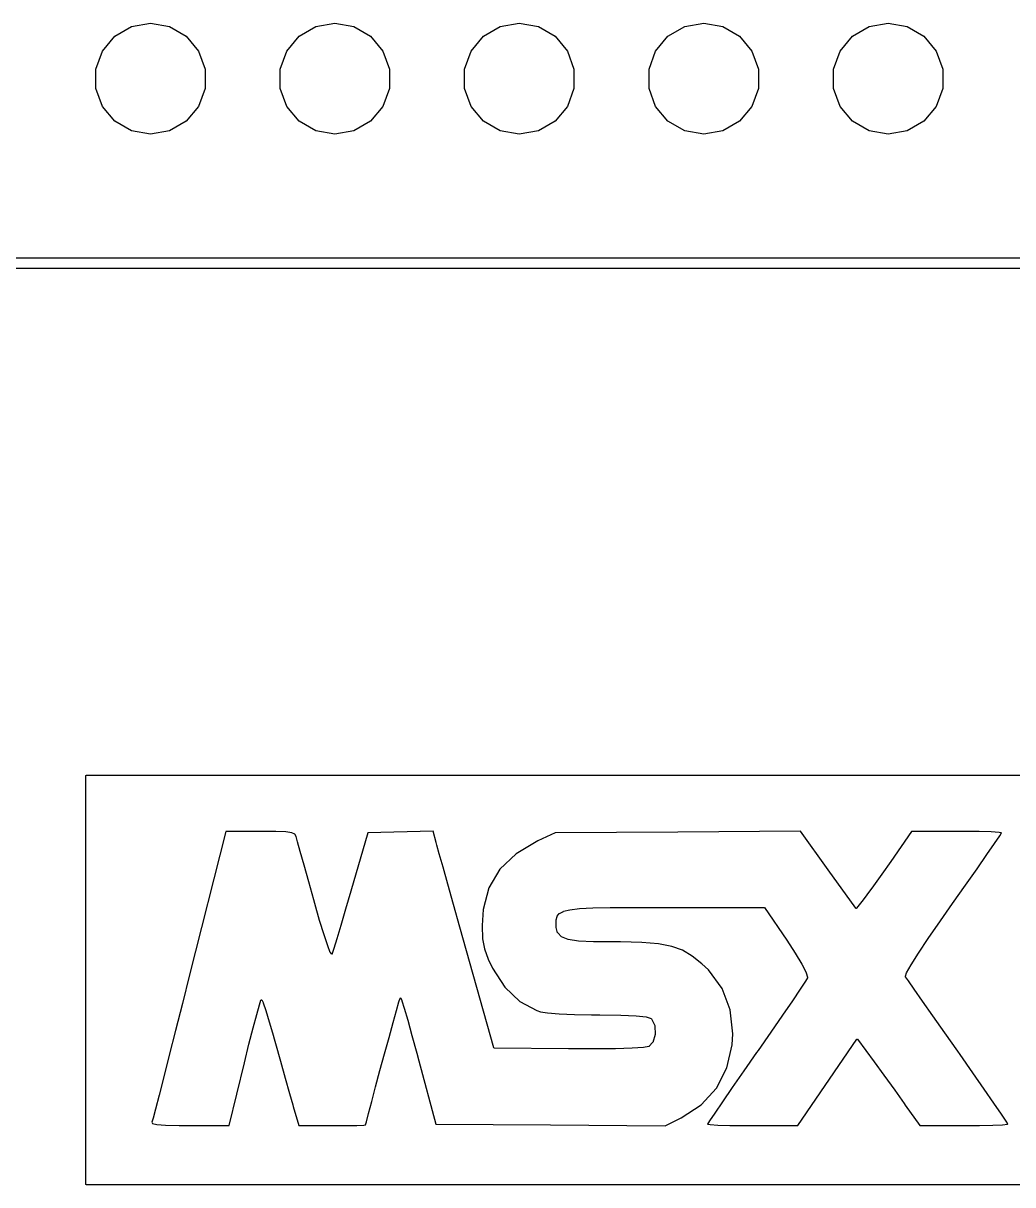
# Model space of a CAD drawing. Extents: x 125.2 to 205.2, y -134.4 to -54.5.
# Drawn here: x 154.82 to 168.45, y -133.35 to -117.34 of the extents above; entities that cross this region are included whole.
import ezdxf

# ---------------------------------------------------------------- set-up
doc = ezdxf.new("R2010")
doc.units = 0
doc.header["$MEASUREMENT"] = 0
doc.layers.add('BLACK', color=7, linetype='CONTINUOUS')

msp = doc.modelspace()

# ---------------------------------------------------------------- linework, layer by layer
at = {"layer": 'Black'}
for p, q in [((156.078, -117.524), (156.308, -117.391)), ((156.308, -117.391), (156.57, -117.345)), ((156.57, -117.345), (156.832, -117.391)), ((156.832, -117.391), (157.062, -117.524)), ((158.618, -117.524), (158.848, -117.391)), ((158.848, -117.391), (159.11, -117.345)), ((159.11, -117.345), (159.372, -117.391)), ((159.372, -117.391), (159.602, -117.524)), ((161.158, -117.524), (161.388, -117.391)), ((161.388, -117.391), (161.65, -117.345)), ((161.65, -117.345), (161.912, -117.391)), ((161.912, -117.391), (162.142, -117.524)), ((163.698, -117.524), (163.928, -117.391)), ((163.928, -117.391), (164.19, -117.345)), ((164.19, -117.345), (164.452, -117.391)), ((164.452, -117.391), (164.682, -117.524)), ((166.238, -117.524), (166.468, -117.391)), ((166.468, -117.391), (166.73, -117.345)), ((166.73, -117.345), (166.992, -117.391)), ((166.992, -117.391), (167.222, -117.524)), ((155.908, -117.728), (156.078, -117.524)), ((157.062, -117.524), (157.232, -117.728)), ((158.448, -117.728), (158.618, -117.524)), ((159.602, -117.524), (159.772, -117.728)), ((160.988, -117.728), (161.158, -117.524)), ((162.142, -117.524), (162.312, -117.728)), ((163.528, -117.728), (163.698, -117.524)), ((164.682, -117.524), (164.852, -117.728)), ((166.068, -117.728), (166.238, -117.524)), ((167.222, -117.524), (167.392, -117.728)), ((155.817, -117.977), (155.908, -117.728)), ((157.232, -117.728), (157.323, -117.977)), ((158.357, -117.977), (158.448, -117.728)), ((159.772, -117.728), (159.863, -117.977)), ((160.897, -117.977), (160.988, -117.728)), ((162.312, -117.728), (162.403, -117.977)), ((163.437, -117.977), (163.528, -117.728)), ((164.852, -117.728), (164.943, -117.977)), ((165.977, -117.977), (166.068, -117.728)), ((167.392, -117.728), (167.483, -117.977)), ((155.817, -118.243), (155.817, -117.977)), ((157.323, -117.977), (157.323, -118.243)), ((158.357, -118.243), (158.357, -117.977)), ((159.863, -117.977), (159.863, -118.243)), ((160.897, -118.243), (160.897, -117.977)), ((162.403, -117.977), (162.403, -118.243)), ((163.437, -118.243), (163.437, -117.977)), ((164.943, -117.977), (164.943, -118.243)), ((165.977, -118.243), (165.977, -117.977)), ((167.483, -117.977), (167.483, -118.243)), ((155.908, -118.492), (155.817, -118.243)), ((157.323, -118.243), (157.232, -118.492)), ((158.448, -118.492), (158.357, -118.243)), ((159.863, -118.243), (159.772, -118.492)), ((160.988, -118.492), (160.897, -118.243)), ((162.403, -118.243), (162.312, -118.492)), ((163.528, -118.492), (163.437, -118.243)), ((164.943, -118.243), (164.852, -118.492)), ((166.068, -118.492), (165.977, -118.243)), ((167.483, -118.243), (167.392, -118.492)), ((156.078, -118.696), (155.908, -118.492)), ((157.232, -118.492), (157.062, -118.696)), ((158.618, -118.696), (158.448, -118.492)), ((159.772, -118.492), (159.602, -118.696)), ((161.158, -118.696), (160.988, -118.492)), ((162.312, -118.492), (162.142, -118.696)), ((163.698, -118.696), (163.528, -118.492)), ((164.852, -118.492), (164.682, -118.696)), ((166.238, -118.696), (166.068, -118.492)), ((167.392, -118.492), (167.222, -118.696)), ((156.308, -118.829), (156.078, -118.696)), ((157.062, -118.696), (156.832, -118.829)), ((158.848, -118.829), (158.618, -118.696)), ((159.602, -118.696), (159.372, -118.829)), ((161.388, -118.829), (161.158, -118.696)), ((162.142, -118.696), (161.912, -118.829)), ((163.928, -118.829), (163.698, -118.696)), ((164.682, -118.696), (164.452, -118.829)), ((166.468, -118.829), (166.238, -118.696)), ((167.222, -118.696), (166.992, -118.829)), ((156.57, -118.875), (156.308, -118.829)), ((156.832, -118.829), (156.57, -118.875)), ((159.11, -118.875), (158.848, -118.829)), ((159.372, -118.829), (159.11, -118.875)), ((161.65, -118.875), (161.388, -118.829)), ((161.912, -118.829), (161.65, -118.875)), ((164.19, -118.875), (163.928, -118.829)), ((164.452, -118.829), (164.19, -118.875)), ((166.73, -118.875), (166.468, -118.829)), ((166.992, -118.829), (166.73, -118.875)), ((131.245, -120.575), (202.215, -120.575)), ((202.29, -120.725), (131.17, -120.725)), ((155.68, -127.71), (155.68, -127.709)), ((155.68, -127.709), (155.681, -127.709)), ((155.68, -127.711), (155.68, -127.71)), ((155.68, -127.71), (155.68, -127.71)), ((155.68, -132.484), (155.68, -127.711)), ((155.68, -127.711), (155.68, -127.711)), ((155.681, -127.709), (155.681, -127.708)), ((155.681, -127.708), (155.681, -127.708)), ((155.681, -127.708), (155.682, -127.708)), ((155.681, -127.709), (155.681, -127.709)), ((155.682, -127.708), (155.682, -127.707)), ((155.682, -127.707), (155.682, -127.707)), ((155.682, -127.707), (155.683, -127.707)), ((155.683, -127.707), (155.684, -127.706)), ((155.683, -127.707), (155.683, -127.707)), ((155.683, -127.707), (155.683, -127.707)), ((155.684, -127.706), (155.684, -127.706)), ((155.684, -127.706), (155.685, -127.706)), ((155.685, -127.706), (155.685, -127.706)), ((155.685, -127.706), (169.232, -127.706)), ((157.608, -128.478), (157.108, -130.454)), ((158.087, -128.478), (157.608, -128.478)), ((158.295, -128.48), (158.087, -128.478)), ((158.433, -128.486), (158.295, -128.48)), ((158.515, -128.498), (158.433, -128.486)), ((160.461, -128.475), (159.564, -128.499)), ((160.504, -128.632), (160.461, -128.475)), ((163.834, -128.488), (162.142, -128.499)), ((165.525, -128.477), (163.834, -128.488)), ((165.905, -129.006), (165.525, -128.477)), ((167.054, -128.481), (166.767, -128.893)), ((167.676, -128.48), (167.054, -128.481)), ((167.78, -128.48), (167.676, -128.48)), ((167.986, -128.482), (167.78, -128.48)), ((168.151, -128.487), (167.986, -128.482)), ((168.26, -128.493), (168.151, -128.487)), ((168.293, -128.5), (168.26, -128.493)), ((158.557, -128.519), (158.515, -128.498)), ((158.575, -128.549), (158.557, -128.519)), ((158.575, -128.551), (158.575, -128.549)), ((158.595, -128.621), (158.575, -128.551)), ((158.575, -128.551), (158.575, -128.551)), ((158.633, -128.757), (158.595, -128.621)), ((158.595, -128.621), (158.595, -128.621)), ((159.564, -128.499), (159.33, -129.3)), ((160.514, -128.667), (160.504, -128.632)), ((160.504, -128.632), (160.504, -128.632)), ((160.504, -128.632), (160.504, -128.632)), ((161.905, -128.61), (161.606, -128.787)), ((162.142, -128.499), (161.905, -128.61)), ((168.091, -128.798), (168.198, -128.644)), ((168.198, -128.644), (168.268, -128.54)), ((168.268, -128.54), (168.293, -128.5)), ((158.685, -128.945), (158.633, -128.757)), ((158.633, -128.757), (158.633, -128.757)), ((160.547, -128.786), (160.514, -128.667)), ((160.514, -128.667), (160.514, -128.667)), ((160.514, -128.667), (160.514, -128.667)), ((160.599, -128.97), (160.547, -128.786)), ((160.547, -128.786), (160.547, -128.786)), ((161.606, -128.787), (161.382, -129.001)), ((167.955, -128.993), (168.091, -128.798)), ((158.749, -129.172), (158.685, -128.945)), ((158.685, -128.945), (158.685, -128.945)), ((160.665, -129.207), (160.599, -128.97)), ((160.599, -128.97), (160.599, -128.97)), ((166.767, -128.893), (166.644, -129.068)), ((166.767, -128.893), (166.767, -128.893)), ((166.767, -128.893), (166.767, -128.893)), ((161.382, -129.001), (161.23, -129.257)), ((166.286, -129.538), (165.905, -129.006)), ((166.644, -129.068), (166.53, -129.228)), ((166.644, -129.068), (166.644, -129.068)), ((166.644, -129.068), (166.644, -129.068)), ((167.795, -129.22), (167.955, -128.993)), ((167.955, -128.993), (167.955, -128.993)), ((158.819, -129.423), (158.749, -129.172)), ((160.744, -129.486), (160.665, -129.207)), ((160.665, -129.207), (160.665, -129.207)), ((161.23, -129.257), (161.151, -129.555)), ((166.53, -129.228), (166.438, -129.354)), ((166.53, -129.228), (166.53, -129.228)), ((166.53, -129.228), (166.53, -129.228)), ((167.618, -129.47), (167.795, -129.22)), ((158.831, -129.47), (158.819, -129.423)), ((158.819, -129.423), (158.819, -129.423)), ((159.33, -129.3), (159.257, -129.551)), ((159.33, -129.3), (159.33, -129.3)), ((159.33, -129.3), (159.33, -129.3)), ((166.386, -129.422), (166.293, -129.538)), ((166.438, -129.354), (166.386, -129.422)), ((166.386, -129.422), (166.386, -129.422)), ((166.386, -129.422), (166.386, -129.422)), ((166.438, -129.354), (166.438, -129.354)), ((166.438, -129.354), (166.438, -129.354)), ((158.832, -129.47), (158.831, -129.47)), ((158.831, -129.47), (158.831, -129.47)), ((158.899, -129.705), (158.832, -129.47)), ((159.257, -129.551), (159.19, -129.776)), ((159.257, -129.551), (159.257, -129.551)), ((159.257, -129.551), (159.257, -129.551)), ((160.831, -129.796), (160.744, -129.486)), ((160.744, -129.486), (160.744, -129.486)), ((161.151, -129.555), (161.136, -129.776)), ((162.171, -129.648), (162.201, -129.61)), ((162.201, -129.61), (162.201, -129.609)), ((162.201, -129.609), (162.202, -129.609)), ((162.201, -129.61), (162.201, -129.61)), ((162.201, -129.61), (162.201, -129.61)), ((162.202, -129.609), (162.257, -129.58)), ((162.202, -129.609), (162.202, -129.609)), ((162.202, -129.609), (162.202, -129.609)), ((162.257, -129.58), (162.258, -129.579)), ((162.258, -129.579), (162.347, -129.558)), ((162.258, -129.579), (162.258, -129.579)), ((162.347, -129.558), (162.348, -129.558)), ((162.348, -129.558), (162.479, -129.543)), ((162.348, -129.558), (162.348, -129.558)), ((162.479, -129.543), (162.661, -129.534)), ((162.479, -129.543), (162.479, -129.543)), ((162.479, -129.543), (162.479, -129.543)), ((162.661, -129.534), (162.902, -129.529)), ((162.661, -129.534), (162.661, -129.534)), ((162.661, -129.534), (162.661, -129.534)), ((162.902, -129.529), (163.209, -129.527)), ((162.902, -129.529), (162.902, -129.529)), ((162.902, -129.529), (162.902, -129.529)), ((163.209, -129.527), (163.209, -129.527)), ((163.209, -129.527), (163.21, -129.527)), ((163.21, -129.527), (163.592, -129.527)), ((163.592, -129.527), (163.592, -129.527)), ((163.592, -129.527), (163.592, -129.527)), ((163.592, -129.527), (163.659, -129.527)), ((163.659, -129.527), (165.023, -129.527)), ((165.023, -129.527), (165.024, -129.527)), ((165.024, -129.527), (165.025, -129.527)), ((165.025, -129.527), (165.025, -129.527)), ((165.025, -129.527), (165.025, -129.527)), ((165.025, -129.527), (165.026, -129.527)), ((165.026, -129.527), (165.026, -129.527)), ((165.026, -129.527), (165.026, -129.528)), ((165.026, -129.528), (165.027, -129.528)), ((165.027, -129.528), (165.027, -129.528)), ((165.027, -129.528), (165.027, -129.529)), ((165.027, -129.529), (165.335, -129.979)), ((166.287, -129.539), (166.286, -129.538)), ((166.286, -129.538), (166.286, -129.538)), ((166.286, -129.538), (166.286, -129.538)), ((166.286, -129.538), (166.286, -129.538)), ((166.288, -129.539), (166.287, -129.539)), ((166.287, -129.539), (166.287, -129.539)), ((166.287, -129.539), (166.287, -129.539)), ((166.289, -129.539), (166.288, -129.539)), ((166.288, -129.539), (166.288, -129.539)), ((166.289, -129.54), (166.289, -129.539)), ((166.29, -129.54), (166.289, -129.54)), ((166.289, -129.54), (166.289, -129.54)), ((166.291, -129.54), (166.29, -129.54)), ((166.29, -129.54), (166.29, -129.54)), ((166.292, -129.539), (166.291, -129.539)), ((166.291, -129.539), (166.291, -129.54)), ((166.293, -129.538), (166.292, -129.539)), ((166.292, -129.539), (166.292, -129.539)), ((166.292, -129.539), (166.292, -129.539)), ((166.293, -129.538), (166.293, -129.538)), ((166.293, -129.538), (166.293, -129.538)), ((166.293, -129.538), (166.293, -129.538)), ((167.45, -129.709), (167.618, -129.47)), ((167.618, -129.47), (167.618, -129.47)), ((167.618, -129.47), (167.618, -129.47)), ((158.96, -129.904), (158.899, -129.705)), ((158.899, -129.705), (158.899, -129.705)), ((158.899, -129.705), (158.899, -129.705)), ((159.19, -129.776), (159.135, -129.961)), ((159.19, -129.776), (159.19, -129.776)), ((159.19, -129.776), (159.19, -129.776)), ((161.136, -129.776), (161.143, -129.957)), ((162.157, -129.761), (162.159, -129.7)), ((162.159, -129.801), (162.157, -129.761)), ((162.157, -129.761), (162.157, -129.761)), ((162.157, -129.761), (162.157, -129.761)), ((162.159, -129.699), (162.171, -129.65)), ((162.159, -129.7), (162.159, -129.699)), ((162.159, -129.7), (162.159, -129.7)), ((162.171, -129.649), (162.171, -129.648)), ((162.171, -129.65), (162.171, -129.649)), ((162.171, -129.649), (162.171, -129.649)), ((162.171, -129.649), (162.171, -129.649)), ((162.171, -129.65), (162.171, -129.65)), ((162.171, -129.65), (162.171, -129.65)), ((167.284, -129.952), (167.45, -129.709)), ((167.45, -129.709), (167.45, -129.709)), ((167.45, -129.709), (167.45, -129.709)), ((159.01, -130.054), (158.96, -129.904)), ((158.96, -129.904), (158.96, -129.904)), ((158.96, -129.904), (158.96, -129.904)), ((160.923, -130.126), (160.831, -129.796)), ((160.831, -129.796), (160.831, -129.796)), ((162.159, -129.802), (162.159, -129.801)), ((162.178, -129.876), (162.159, -129.802)), ((162.159, -129.802), (162.159, -129.802)), ((162.178, -129.877), (162.178, -129.876)), ((162.178, -129.876), (162.178, -129.876)), ((162.179, -129.877), (162.178, -129.877)), ((162.179, -129.878), (162.179, -129.877)), ((162.179, -129.877), (162.179, -129.877)), ((162.229, -129.931), (162.179, -129.878)), ((162.179, -129.878), (162.179, -129.878)), ((162.23, -129.931), (162.229, -129.931)), ((162.229, -129.931), (162.229, -129.931)), ((162.229, -129.931), (162.229, -129.931)), ((162.23, -129.932), (162.23, -129.931)), ((162.231, -129.932), (162.23, -129.932)), ((162.322, -129.967), (162.231, -129.932)), ((162.231, -129.932), (162.231, -129.932)), ((159.011, -130.054), (159.01, -130.054)), ((159.01, -130.054), (159.01, -130.054)), ((159.046, -130.145), (159.011, -130.054)), ((159.095, -130.094), (159.074, -130.161)), ((159.135, -129.961), (159.095, -130.094)), ((159.095, -130.094), (159.095, -130.094)), ((159.095, -130.094), (159.095, -130.094)), ((159.135, -129.961), (159.135, -129.961)), ((159.135, -129.961), (159.135, -129.961)), ((161.143, -129.957), (161.168, -130.098)), ((162.322, -129.968), (162.322, -129.967)), ((162.323, -129.968), (162.322, -129.968)), ((162.466, -129.989), (162.323, -129.968)), ((162.672, -129.999), (162.466, -129.989)), ((162.466, -129.989), (162.466, -129.989)), ((162.466, -129.989), (162.466, -129.989)), ((162.952, -130.002), (162.672, -129.999)), ((162.672, -129.999), (162.672, -129.999)), ((162.672, -129.999), (162.672, -129.999)), ((163.044, -130.002), (162.952, -130.002)), ((162.952, -130.002), (162.952, -130.002)), ((162.952, -130.002), (162.952, -130.002)), ((163.338, -130.009), (163.044, -130.002)), ((163.568, -130.028), (163.338, -130.009)), ((163.75, -130.063), (163.568, -130.028)), ((163.899, -130.117), (163.75, -130.063)), ((165.335, -129.979), (165.335, -129.979)), ((165.335, -129.979), (165.335, -129.979)), ((165.335, -129.979), (165.451, -130.155)), ((167.147, -130.158), (167.283, -129.952)), ((167.283, -129.952), (167.284, -129.952)), ((167.284, -129.952), (167.284, -129.952)), ((159.047, -130.145), (159.046, -130.145)), ((159.047, -130.146), (159.047, -130.145)), ((159.064, -130.166), (159.047, -130.146)), ((159.065, -130.167), (159.064, -130.166)), ((159.066, -130.167), (159.065, -130.167)), ((159.066, -130.168), (159.066, -130.167)), ((159.066, -130.167), (159.066, -130.167)), ((159.066, -130.167), (159.066, -130.167)), ((159.067, -130.168), (159.066, -130.168)), ((159.068, -130.168), (159.067, -130.168)), ((159.067, -130.168), (159.067, -130.168)), ((159.067, -130.168), (159.067, -130.168)), ((159.069, -130.168), (159.068, -130.168)), ((159.07, -130.168), (159.069, -130.168)), ((159.069, -130.168), (159.069, -130.168)), ((159.069, -130.168), (159.069, -130.168)), ((159.071, -130.167), (159.07, -130.168)), ((159.072, -130.166), (159.071, -130.167)), ((159.071, -130.167), (159.071, -130.167)), ((159.071, -130.167), (159.071, -130.167)), ((159.071, -130.167), (159.071, -130.167)), ((159.073, -130.165), (159.072, -130.165)), ((159.072, -130.165), (159.072, -130.166)), ((159.072, -130.166), (159.072, -130.166)), ((159.072, -130.166), (159.072, -130.166)), ((159.074, -130.162), (159.073, -130.165)), ((159.074, -130.161), (159.074, -130.161)), ((159.074, -130.161), (159.074, -130.162)), ((161.298, -131.459), (160.923, -130.126)), ((160.923, -130.126), (160.923, -130.126)), ((161.168, -130.098), (161.221, -130.24)), ((161.221, -130.24), (161.281, -130.364)), ((164.032, -130.196), (163.899, -130.117)), ((164.165, -130.302), (164.032, -130.196)), ((165.451, -130.155), (165.451, -130.155)), ((165.451, -130.155), (165.451, -130.155)), ((165.451, -130.155), (165.543, -130.309)), ((167.046, -130.318), (167.147, -130.158)), ((167.147, -130.158), (167.147, -130.158)), ((167.147, -130.158), (167.147, -130.158)), ((161.281, -130.364), (161.451, -130.625)), ((164.254, -130.388), (164.165, -130.302)), ((164.442, -130.643), (164.254, -130.388)), ((165.543, -130.309), (165.543, -130.309)), ((165.543, -130.309), (165.543, -130.309)), ((165.543, -130.309), (165.602, -130.424)), ((166.985, -130.426), (167.046, -130.319)), ((167.046, -130.319), (167.046, -130.318)), ((167.046, -130.318), (167.046, -130.318)), ((157.108, -130.454), (157.008, -130.85)), ((157.108, -130.454), (157.108, -130.454)), ((165.59, -130.543), (165.518, -130.653)), ((165.62, -130.494), (165.59, -130.543)), ((165.59, -130.543), (165.59, -130.543)), ((165.59, -130.543), (165.59, -130.543)), ((165.602, -130.424), (165.602, -130.424)), ((165.602, -130.424), (165.602, -130.425)), ((165.602, -130.425), (165.621, -130.487)), ((165.621, -130.49), (165.62, -130.493)), ((165.62, -130.493), (165.62, -130.493)), ((165.62, -130.493), (165.62, -130.494)), ((165.621, -130.487), (165.621, -130.488)), ((165.621, -130.488), (165.621, -130.488)), ((165.621, -130.488), (165.621, -130.489)), ((165.621, -130.489), (165.621, -130.489)), ((165.621, -130.489), (165.621, -130.489)), ((165.621, -130.489), (165.621, -130.49)), ((166.969, -130.475), (166.985, -130.427)), ((166.969, -130.476), (166.969, -130.475)), ((166.969, -130.475), (166.969, -130.475)), ((166.969, -130.477), (166.969, -130.476)), ((166.969, -130.476), (166.969, -130.476)), ((166.969, -130.478), (166.969, -130.477)), ((166.969, -130.477), (166.969, -130.477)), ((166.969, -130.477), (166.969, -130.477)), ((166.969, -130.479), (166.969, -130.478)), ((166.969, -130.478), (166.969, -130.478)), ((166.97, -130.479), (166.969, -130.479)), ((166.971, -130.482), (166.97, -130.479)), ((167.009, -130.538), (166.971, -130.482)), ((166.971, -130.482), (166.971, -130.482)), ((166.971, -130.482), (166.971, -130.482)), ((166.985, -130.427), (166.985, -130.426)), ((166.985, -130.427), (166.985, -130.427)), ((167.089, -130.652), (167.009, -130.538)), ((167.009, -130.538), (167.009, -130.538)), ((167.009, -130.538), (167.009, -130.538)), ((161.451, -130.625), (161.657, -130.823)), ((164.554, -130.936), (164.442, -130.643)), ((165.518, -130.653), (165.411, -130.812)), ((165.518, -130.653), (165.518, -130.653)), ((165.518, -130.653), (165.518, -130.653)), ((167.203, -130.816), (167.089, -130.652)), ((167.089, -130.652), (167.089, -130.652)), ((167.089, -130.652), (167.089, -130.652)), ((157.008, -130.85), (156.913, -131.222)), ((157.008, -130.85), (157.008, -130.85)), ((157.008, -130.85), (157.008, -130.85)), ((158.032, -131), (158.069, -130.869)), ((158.069, -130.869), (158.091, -130.805)), ((158.069, -130.869), (158.069, -130.869)), ((158.069, -130.869), (158.069, -130.869)), ((158.091, -130.805), (158.091, -130.804)), ((158.091, -130.804), (158.092, -130.804)), ((158.092, -130.804), (158.095, -130.799)), ((158.095, -130.799), (158.096, -130.799)), ((158.096, -130.799), (158.096, -130.798)), ((158.096, -130.798), (158.096, -130.798)), ((158.096, -130.798), (158.096, -130.798)), ((158.096, -130.798), (158.097, -130.798)), ((158.097, -130.798), (158.098, -130.797)), ((158.098, -130.797), (158.098, -130.797)), ((158.098, -130.797), (158.098, -130.797)), ((158.098, -130.797), (158.099, -130.797)), ((158.099, -130.797), (158.099, -130.797)), ((158.099, -130.797), (158.099, -130.797)), ((158.099, -130.797), (158.1, -130.797)), ((158.1, -130.797), (158.1, -130.797)), ((158.1, -130.797), (158.101, -130.798)), ((158.101, -130.798), (158.101, -130.798)), ((158.101, -130.798), (158.101, -130.798)), ((158.101, -130.798), (158.102, -130.798)), ((158.102, -130.798), (158.102, -130.799)), ((158.102, -130.799), (158.103, -130.799)), ((158.103, -130.799), (158.103, -130.799)), ((158.103, -130.799), (158.103, -130.799)), ((158.103, -130.799), (158.103, -130.8)), ((158.103, -130.8), (158.122, -130.838)), ((158.122, -130.838), (158.122, -130.839)), ((158.122, -130.839), (158.122, -130.839)), ((158.122, -130.839), (158.158, -130.945)), ((159.957, -130.946), (159.991, -130.829)), ((159.991, -130.829), (160.007, -130.778)), ((159.991, -130.829), (159.991, -130.829)), ((159.991, -130.829), (159.991, -130.829)), ((160.007, -130.777), (160.008, -130.776)), ((160.007, -130.778), (160.007, -130.777)), ((160.007, -130.777), (160.007, -130.777)), ((160.008, -130.776), (160.008, -130.775)), ((160.008, -130.775), (160.008, -130.775)), ((160.008, -130.775), (160.009, -130.775)), ((160.009, -130.775), (160.009, -130.774)), ((160.009, -130.774), (160.009, -130.774)), ((160.009, -130.774), (160.01, -130.774)), ((160.01, -130.774), (160.011, -130.773)), ((160.01, -130.774), (160.01, -130.774)), ((160.011, -130.773), (160.011, -130.773)), ((160.011, -130.773), (160.011, -130.773)), ((160.011, -130.773), (160.012, -130.773)), ((160.012, -130.773), (160.012, -130.773)), ((160.012, -130.773), (160.013, -130.773)), ((160.013, -130.773), (160.013, -130.773)), ((160.013, -130.773), (160.014, -130.773)), ((160.014, -130.773), (160.014, -130.773)), ((160.014, -130.773), (160.014, -130.774)), ((160.014, -130.774), (160.015, -130.774)), ((160.015, -130.774), (160.015, -130.774)), ((160.015, -130.774), (160.016, -130.774)), ((160.016, -130.774), (160.016, -130.774)), ((160.016, -130.774), (160.016, -130.775)), ((160.016, -130.775), (160.016, -130.775)), ((160.016, -130.775), (160.017, -130.775)), ((160.017, -130.775), (160.017, -130.776)), ((160.017, -130.776), (160.017, -130.776)), ((160.017, -130.776), (160.032, -130.81)), ((160.032, -130.81), (160.032, -130.811)), ((160.032, -130.811), (160.032, -130.811)), ((160.032, -130.811), (160.065, -130.916)), ((161.657, -130.823), (161.89, -130.948)), ((165.411, -130.812), (165.274, -131.012)), ((165.411, -130.812), (165.411, -130.812)), ((165.411, -130.812), (165.411, -130.812)), ((167.346, -131.019), (167.203, -130.816)), ((167.203, -130.816), (167.203, -130.816)), ((167.203, -130.816), (167.203, -130.816)), ((157.983, -131.184), (158.032, -131)), ((158.032, -131), (158.032, -131)), ((158.032, -131), (158.032, -131)), ((158.158, -130.945), (158.158, -130.945)), ((158.158, -130.945), (158.158, -130.945)), ((158.158, -130.945), (158.206, -131.104)), ((159.911, -131.113), (159.957, -130.946)), ((159.957, -130.946), (159.957, -130.946)), ((159.957, -130.946), (159.957, -130.946)), ((160.065, -130.916), (160.065, -130.916)), ((160.065, -130.916), (160.065, -130.916)), ((160.065, -130.916), (160.112, -131.079)), ((161.89, -130.948), (161.942, -130.964)), ((161.942, -130.964), (162.039, -130.979)), ((162.039, -130.979), (162.201, -130.992)), ((162.201, -130.992), (162.41, -131.002)), ((162.41, -131.002), (162.645, -131.007)), ((162.645, -131.007), (162.757, -131.008)), ((162.757, -131.008), (162.757, -131.008)), ((162.757, -131.008), (162.757, -131.008)), ((162.757, -131.008), (163.049, -131.011)), ((163.049, -131.011), (163.049, -131.011)), ((163.049, -131.011), (163.049, -131.011)), ((163.049, -131.011), (163.261, -131.02)), ((163.261, -131.02), (163.261, -131.02)), ((163.261, -131.02), (163.261, -131.02)), ((163.261, -131.02), (163.398, -131.035)), ((163.398, -131.035), (163.398, -131.035)), ((163.398, -131.035), (163.399, -131.035)), ((163.399, -131.035), (163.465, -131.057)), ((164.59, -131.267), (164.554, -130.936)), ((165.274, -131.012), (165.114, -131.243)), ((165.274, -131.012), (165.274, -131.012)), ((165.274, -131.012), (165.274, -131.012)), ((167.51, -131.253), (167.346, -131.019)), ((167.346, -131.019), (167.346, -131.019)), ((157.926, -131.411), (157.983, -131.184)), ((157.983, -131.184), (157.983, -131.184)), ((157.983, -131.184), (157.983, -131.184)), ((158.206, -131.104), (158.206, -131.104)), ((158.206, -131.104), (158.206, -131.104)), ((158.206, -131.104), (158.263, -131.302)), ((159.855, -131.317), (159.911, -131.113)), ((159.911, -131.113), (159.911, -131.113)), ((159.911, -131.113), (159.911, -131.113)), ((160.112, -131.079), (160.112, -131.079)), ((160.112, -131.079), (160.112, -131.079)), ((160.112, -131.079), (160.171, -131.29)), ((163.465, -131.057), (163.465, -131.057)), ((163.465, -131.057), (163.465, -131.057)), ((163.465, -131.057), (163.466, -131.057)), ((163.466, -131.057), (163.466, -131.058)), ((163.466, -131.058), (163.466, -131.058)), ((163.466, -131.058), (163.466, -131.058)), ((163.466, -131.058), (163.469, -131.06)), ((163.469, -131.06), (163.469, -131.06)), ((163.469, -131.06), (163.469, -131.06)), ((163.469, -131.06), (163.47, -131.061)), ((163.47, -131.061), (163.47, -131.062)), ((163.47, -131.062), (163.47, -131.062)), ((163.47, -131.062), (163.47, -131.062)), ((163.47, -131.062), (163.515, -131.154)), ((163.515, -131.154), (163.515, -131.154)), ((163.515, -131.154), (163.516, -131.155)), ((163.516, -131.155), (163.516, -131.155)), ((163.516, -131.155), (163.516, -131.156)), ((163.516, -131.156), (163.516, -131.156)), ((163.516, -131.156), (163.516, -131.156)), ((163.516, -131.156), (163.52, -131.276)), ((156.913, -131.222), (156.827, -131.562)), ((156.913, -131.222), (156.913, -131.222)), ((158.263, -131.302), (158.263, -131.303)), ((158.263, -131.303), (158.263, -131.303)), ((158.263, -131.303), (158.291, -131.403)), ((159.793, -131.542), (159.855, -131.317)), ((159.855, -131.317), (159.855, -131.317)), ((159.855, -131.317), (159.855, -131.317)), ((160.171, -131.29), (160.171, -131.29)), ((160.171, -131.29), (160.171, -131.29)), ((160.171, -131.29), (160.238, -131.536)), ((163.52, -131.277), (163.487, -131.385)), ((163.52, -131.276), (163.52, -131.277)), ((163.52, -131.277), (163.52, -131.277)), ((164.582, -131.42), (164.59, -131.267)), ((165.114, -131.243), (164.938, -131.497)), ((165.114, -131.243), (165.114, -131.243)), ((165.114, -131.243), (165.114, -131.243)), ((165.488, -132.532), (166.301, -131.342)), ((166.301, -131.341), (166.302, -131.34)), ((166.301, -131.342), (166.301, -131.341)), ((166.301, -131.341), (166.301, -131.341)), ((166.301, -131.341), (166.301, -131.341)), ((166.302, -131.34), (166.302, -131.34)), ((166.302, -131.34), (166.302, -131.34)), ((166.302, -131.34), (166.303, -131.34)), ((166.303, -131.34), (166.303, -131.34)), ((166.303, -131.34), (166.304, -131.34)), ((166.304, -131.34), (166.304, -131.339)), ((166.304, -131.339), (166.305, -131.34)), ((166.305, -131.34), (166.305, -131.339)), ((166.305, -131.339), (166.305, -131.34)), ((166.305, -131.34), (166.306, -131.34)), ((166.306, -131.34), (166.306, -131.34)), ((166.306, -131.34), (166.307, -131.34)), ((166.307, -131.34), (166.307, -131.34)), ((166.307, -131.34), (166.307, -131.34)), ((166.307, -131.34), (166.308, -131.341)), ((166.308, -131.341), (166.308, -131.341)), ((166.308, -131.341), (166.308, -131.341)), ((166.308, -131.341), (166.309, -131.341)), ((166.309, -131.341), (166.537, -131.652)), ((167.69, -131.508), (167.51, -131.253)), ((167.51, -131.253), (167.51, -131.253)), ((167.51, -131.253), (167.51, -131.253)), ((157.862, -131.669), (157.926, -131.411)), ((157.926, -131.411), (157.926, -131.411)), ((157.926, -131.411), (157.926, -131.411)), ((158.291, -131.403), (158.291, -131.403)), ((158.291, -131.403), (158.291, -131.403)), ((158.291, -131.403), (158.358, -131.644)), ((160.238, -131.536), (160.238, -131.536)), ((160.238, -131.536), (160.238, -131.536)), ((160.238, -131.536), (160.266, -131.638)), ((161.299, -131.46), (161.298, -131.459)), ((161.299, -131.461), (161.299, -131.46)), ((161.299, -131.46), (161.299, -131.46)), ((161.299, -131.46), (161.299, -131.46)), ((161.3, -131.461), (161.299, -131.461)), ((161.3, -131.462), (161.3, -131.461)), ((161.3, -131.461), (161.3, -131.461)), ((161.301, -131.462), (161.3, -131.462)), ((161.3, -131.462), (161.3, -131.462)), ((161.302, -131.462), (161.301, -131.462)), ((161.301, -131.462), (161.301, -131.462)), ((161.302, -131.463), (161.302, -131.462)), ((161.303, -131.463), (161.302, -131.463)), ((162.327, -131.474), (161.303, -131.463)), ((161.303, -131.463), (161.303, -131.463)), ((162.67, -131.476), (162.327, -131.474)), ((162.327, -131.474), (162.327, -131.474)), ((162.327, -131.474), (162.327, -131.474)), ((162.973, -131.474), (162.67, -131.476)), ((162.67, -131.476), (162.67, -131.476)), ((162.67, -131.476), (162.67, -131.476)), ((163.205, -131.467), (162.973, -131.474)), ((162.973, -131.474), (162.973, -131.474)), ((162.973, -131.474), (162.973, -131.474)), ((163.36, -131.456), (163.205, -131.467)), ((163.205, -131.467), (163.205, -131.467)), ((163.205, -131.467), (163.205, -131.467)), ((163.434, -131.441), (163.36, -131.456)), ((163.36, -131.456), (163.36, -131.456)), ((163.36, -131.456), (163.36, -131.456)), ((163.435, -131.44), (163.434, -131.441)), ((163.436, -131.44), (163.435, -131.44)), ((163.437, -131.44), (163.436, -131.44)), ((163.436, -131.44), (163.436, -131.44)), ((163.436, -131.44), (163.436, -131.44)), ((163.486, -131.387), (163.437, -131.439)), ((163.437, -131.439), (163.437, -131.44)), ((163.487, -131.386), (163.486, -131.387)), ((163.486, -131.387), (163.486, -131.387)), ((163.486, -131.387), (163.486, -131.387)), ((163.487, -131.385), (163.487, -131.386)), ((163.487, -131.386), (163.487, -131.386)), ((163.487, -131.386), (163.487, -131.386)), ((164.509, -131.738), (164.582, -131.42)), ((164.918, -131.525), (164.742, -131.777)), ((164.938, -131.497), (164.918, -131.525)), ((164.918, -131.525), (164.918, -131.525)), ((164.938, -131.497), (164.938, -131.497)), ((164.938, -131.497), (164.938, -131.497)), ((167.721, -131.552), (167.69, -131.508)), ((167.69, -131.508), (167.69, -131.508)), ((156.827, -131.562), (156.751, -131.861)), ((156.827, -131.562), (156.827, -131.562)), ((156.827, -131.562), (156.827, -131.562)), ((157.654, -132.532), (157.862, -131.669)), ((157.862, -131.669), (157.862, -131.669)), ((157.862, -131.669), (157.862, -131.669)), ((158.358, -131.644), (158.358, -131.644)), ((158.358, -131.644), (158.424, -131.88)), ((159.73, -131.774), (159.793, -131.542)), ((159.793, -131.542), (159.793, -131.542)), ((159.793, -131.542), (159.793, -131.542)), ((160.266, -131.638), (160.266, -131.638)), ((160.266, -131.638), (160.266, -131.638)), ((160.266, -131.638), (160.498, -132.511)), ((166.537, -131.652), (166.537, -131.652)), ((166.537, -131.652), (166.537, -131.652)), ((166.537, -131.652), (166.673, -131.839)), ((167.897, -131.803), (167.721, -131.552)), ((167.721, -131.552), (167.721, -131.552)), ((159.67, -131.998), (159.73, -131.774)), ((159.73, -131.774), (159.73, -131.774)), ((159.73, -131.774), (159.73, -131.774)), ((164.365, -132.016), (164.509, -131.738)), ((164.742, -131.777), (164.583, -132.007)), ((164.742, -131.777), (164.742, -131.777)), ((166.673, -131.839), (166.673, -131.839)), ((166.673, -131.839), (166.673, -131.839)), ((166.673, -131.839), (166.821, -132.044)), ((168.055, -132.029), (167.897, -131.803)), ((167.897, -131.803), (167.897, -131.803)), ((156.751, -131.861), (156.687, -132.111)), ((156.751, -131.861), (156.751, -131.861)), ((156.751, -131.861), (156.751, -131.861)), ((158.424, -131.88), (158.424, -131.88)), ((158.424, -131.88), (158.483, -132.088)), ((159.616, -132.2), (159.67, -131.998)), ((159.67, -131.998), (159.67, -131.998)), ((159.67, -131.998), (159.67, -131.998)), ((164.154, -132.248), (164.365, -132.016)), ((164.583, -132.007), (164.448, -132.205)), ((164.583, -132.007), (164.583, -132.007)), ((156.687, -132.111), (156.637, -132.304)), ((156.687, -132.111), (156.687, -132.111)), ((156.687, -132.111), (156.687, -132.111)), ((158.483, -132.088), (158.483, -132.088)), ((158.483, -132.088), (158.528, -132.244)), ((166.821, -132.044), (166.821, -132.044)), ((166.821, -132.044), (166.821, -132.044)), ((166.821, -132.044), (166.952, -132.228)), ((168.188, -132.222), (168.055, -132.029)), ((156.637, -132.304), (156.604, -132.431)), ((156.637, -132.304), (156.637, -132.304)), ((156.637, -132.304), (156.637, -132.304)), ((158.528, -132.244), (158.528, -132.244)), ((158.528, -132.244), (158.536, -132.271)), ((158.536, -132.271), (158.614, -132.532)), ((159.572, -132.365), (159.616, -132.2)), ((159.616, -132.2), (159.616, -132.2)), ((159.616, -132.2), (159.616, -132.2)), ((163.879, -132.426), (164.154, -132.248)), ((164.448, -132.205), (164.341, -132.361)), ((166.952, -132.228), (166.952, -132.228)), ((166.952, -132.228), (166.952, -132.228)), ((166.952, -132.228), (166.967, -132.249)), ((166.967, -132.249), (166.967, -132.249)), ((166.967, -132.249), (167.167, -132.532)), ((168.291, -132.373), (168.188, -132.222)), ((155.68, -133.342), (155.68, -132.484)), ((156.604, -132.431), (156.589, -132.484)), ((156.589, -132.484), (156.599, -132.503)), ((156.604, -132.431), (156.604, -132.431)), ((156.604, -132.431), (156.604, -132.431)), ((159.533, -132.522), (159.543, -132.478)), ((159.543, -132.478), (159.572, -132.365)), ((159.543, -132.478), (159.543, -132.478)), ((159.543, -132.478), (159.543, -132.478)), ((159.572, -132.365), (159.572, -132.365)), ((159.572, -132.365), (159.572, -132.365)), ((163.661, -132.533), (163.879, -132.426)), ((164.27, -132.468), (164.244, -132.511)), ((164.341, -132.361), (164.27, -132.468)), ((164.341, -132.361), (164.341, -132.361)), ((168.357, -132.473), (168.291, -132.373)), ((168.378, -132.509), (168.357, -132.473)), ((156.599, -132.503), (156.658, -132.518)), ((156.658, -132.518), (156.777, -132.527)), ((156.777, -132.527), (156.966, -132.532)), ((156.966, -132.532), (157.111, -132.532)), ((157.111, -132.532), (157.654, -132.532)), ((158.614, -132.532), (159.074, -132.532)), ((159.074, -132.532), (159.26, -132.531)), ((159.26, -132.531), (159.411, -132.529)), ((159.411, -132.529), (159.509, -132.525)), ((159.509, -132.525), (159.533, -132.522)), ((160.498, -132.511), (162.078, -132.522)), ((162.078, -132.522), (163.661, -132.533)), ((164.244, -132.511), (164.277, -132.517)), ((164.277, -132.517), (164.386, -132.524)), ((164.386, -132.524), (164.551, -132.529)), ((164.551, -132.529), (164.757, -132.532)), ((164.757, -132.532), (164.757, -132.532)), ((164.757, -132.532), (164.864, -132.532)), ((164.864, -132.532), (165.488, -132.532)), ((167.167, -132.532), (167.775, -132.532)), ((167.775, -132.532), (167.991, -132.53)), ((167.991, -132.53), (168.174, -132.526)), ((168.174, -132.526), (168.307, -132.519)), ((168.307, -132.519), (168.376, -132.51)), ((168.376, -132.51), (168.378, -132.509)), ((155.68, -133.343), (155.68, -133.342)), ((155.68, -133.342), (155.68, -133.342)), ((155.68, -133.342), (155.68, -133.342)), ((155.681, -133.344), (155.68, -133.343)), ((155.68, -133.343), (155.68, -133.343)), ((155.681, -133.345), (155.681, -133.344)), ((155.681, -133.344), (155.681, -133.344)), ((155.681, -133.344), (155.681, -133.344)), ((155.682, -133.345), (155.681, -133.345)), ((155.682, -133.346), (155.682, -133.345)), ((155.682, -133.345), (155.682, -133.345)), ((155.683, -133.346), (155.682, -133.346)), ((155.684, -133.346), (155.683, -133.346)), ((155.683, -133.346), (155.683, -133.346)), ((155.683, -133.346), (155.683, -133.346)), ((155.685, -133.346), (155.684, -133.346)), ((155.684, -133.346), (155.684, -133.346)), ((155.685, -133.347), (155.685, -133.346)), ((169.232, -133.347), (155.685, -133.347))]:
    msp.add_line(p, q, dxfattribs=at)

doc.saveas('drawing.dxf')
